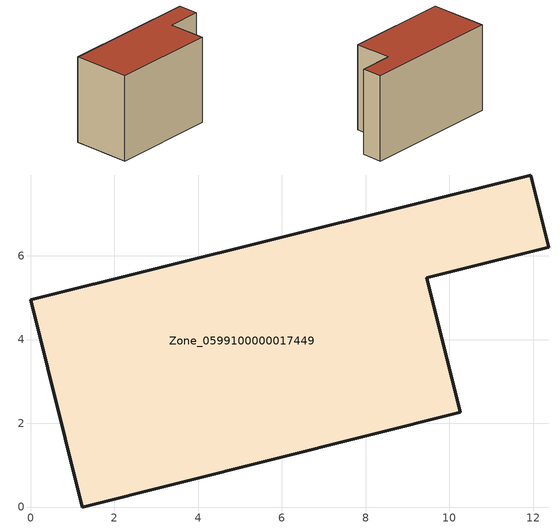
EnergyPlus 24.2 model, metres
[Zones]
Zone_0599100000017449
 floor ground (C_G): 0,4.95 11.94,7.93 12.37,6.2 9.46,5.48 10.26,2.26 1.24,0 z0
 wall outside (C_F): 1.24,0 10.26,2.26 9.46,5.48 12.37,6.2 11.94,7.93 0,4.95 1.24,0 z0:7.68
 roof outside (C_R): 11.94,7.93 0,4.95 1.24,0 10.26,2.26 9.46,5.48 12.37,6.2 z7.68
[BUILDING]
Pand.0599100000017449: North Axis=0; Terrain=City; Loads Convergence Tolerance Value=0.04; Temperature Convergence Tolerance Value=0.4; Solar Distribution=FullExterior; Maximum Number of Warmup Days=25; Minimum Number of Warmup Days=1
[Site:Location]
Rotterdam.The.Hague.AP_ZH_NLD Design_Conditions: Latitude=51.96; Longitude=4.45; Time Zone=1; Elevation=-4.5
[SITE:GROUNDTEMPERATURE:BUILDINGSURFACE]
18, 18, 18, 18, 18, 18, 18, 18, 18, 18, 18, 18
[MATERIAL] Thermal Absorptance=0.9; Solar Absorptance=0.7; Visible Absorptance=0.7
Name | Roughness | Thickness | Conductivity | Density | Specific Heat
G.TI.1975-1991 | MediumSmooth | 0.15 | 0.288461 | 540 | 1210
F.TI.1975-1991 | Rough | 0.3 | 0.230769 | 1920 | 840
R.TI.1975-1991 | MediumRough | 0.2 | 0.153846 | 1500 | 1000
[CONSTRUCTION]
C_G: G.TI.1975-1991
C_F: F.TI.1975-1991
C_R: R.TI.1975-1991
[ZONE]
Zone_0599100000017449: Type=1; Multiplier=1; Ceiling Height=Autocalculate; Volume=Autocalculate; Floor Area=autocalculate; Part of Total Floor Area=Yes
[ZONEINFILTRATION:DESIGNFLOWRATE]
Infil_Zone_0599100000017449: Zone or ZoneList or Space or SpaceList=Zone_0599100000017449; Schedule=AlwaysOn; Design Flow Rate Calculation Method=Flow/Area; Flow Rate per Floor Area=0.003; Constant Term Coefficient=1; Temperature Term Coefficient=0; Velocity Term Coefficient=0; Velocity Squared Term Coefficient=0
[HVACTEMPLATE:ZONE:IDEALLOADSAIRSYSTEM]
Zone_0599100000017449: Maximum Heating Supply Air Temperature=50; Minimum Cooling Supply Air Temperature=13; Maximum Heating Supply Air Humidity Ratio=0.0156; Minimum Cooling Supply Air Humidity Ratio=0.0077; Heating Limit=NoLimit; Cooling Limit=NoLimit; Dehumidification Control Type=ConstantSensibleHeatRatio; Cooling Sensible Heat Ratio=0.7; Dehumidification Setpoint=60; Humidification Control Type=None; Humidification Setpoint=30; Outdoor Air Method=None; Outdoor Air Flow Rate per Person=0.00944; Outdoor Air Flow Rate per Zone Floor Area=0; Outdoor Air Flow Rate per Zone=0; Demand Controlled Ventilation Type=None; Outdoor Air Economizer Type=NoEconomizer; Heat Recovery Type=None; Sensible Heat Recovery Effectiveness=0.7; Latent Heat Recovery Effectiveness=0.65
[ZONECONTROL:THERMOSTAT]
ThermostatControl_Zone_0599100000017449: Zone or ZoneList=Zone_0599100000017449; Control Type Schedule=DualSetpointControlType; Control 1=Thermostat_Zone_0599100000017449; Temperature Difference Between Cutout And Setpoint=0
[THERMOSTATSETPOINT:DUALSETPOINT]
Thermostat_Zone_0599100000017449: Heating Setpoint Temperature Schedule=HeatingSetpoint_Zone_0599100000017449; Cooling Setpoint Temperature Schedule=CoolingSetpoint_Zone_0599100000017449
[SCHEDULE:COMPACT]
HeatingSetpoint_Zone_0599100000017449: Through: 12/31, For: AllDays, Until: 24:00, 21
CoolingSetpoint_Zone_0599100000017449: Through: 12/31, For: AllDays, Until: 24:00, 24
DualSetpointControlType: Through: 12/31, For: AllDays, Until: 24:00, 4
AlwaysOn: Through: 12/31, For: AllDays, Until: 24:00, 1
